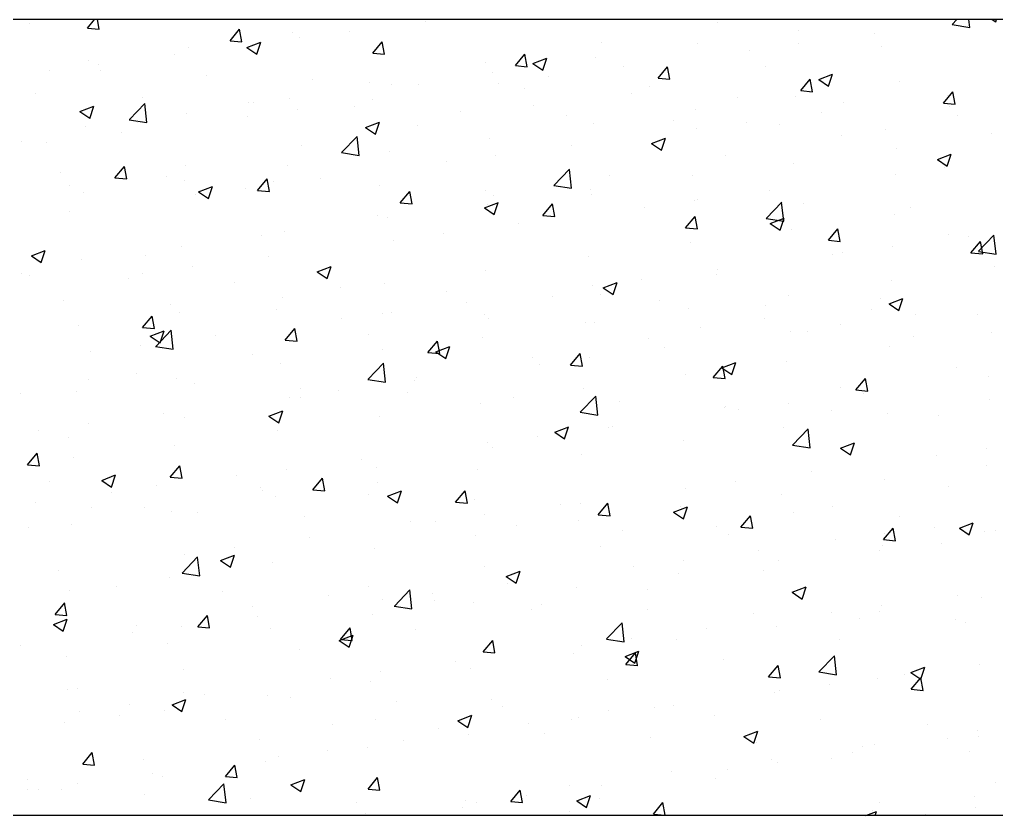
# Model space of a CAD drawing. Header units: millimetres. Extents: x 331487 to 517269, y 198509 to 399936.
# Drawn here: x 441937.5 to 442428.6, y 339696 to 340096 of the extents above; entities that cross this region are included whole.
import ezdxf

# ---------------------------------------------------------------- set-up
doc = ezdxf.new("R2010")
doc.units = ezdxf.units.MM
doc.header["$MEASUREMENT"] = 0
doc.layers.add('COLUMN', color=6, linetype='Continuous')

msp = doc.modelspace()

# ---------------------------------------------------------------- linework, layer by layer
at = {"layer": 'COLUMN'}
for p, q in [((448979.83, 340095.96), (420204.35, 340095.96)), ((448984.26, 339695.96), (420604.35, 339695.96))]:
    msp.add_line(p, q, dxfattribs=at)
at = {"layer": 'COLUMN', "color": 2, "linetype": 'Continuous'}
for p, q in [((441942.52, 340094.11), (441942.52, 340094.11)), ((441971.55, 340091.61), (441975.2, 340095.96)), ((441977.52, 340091.08), (441976.62, 340095.96)), ((442141.32, 340095.03), (442141.32, 340095.03)), ((442288.3, 340094.51), (442288.3, 340094.51)), ((442406.3, 340093.44), (442408.72, 340095.96)), ((442415.15, 340092.02), (442414.7, 340095.96)), ((442426.48, 340095.96), (442428.2, 340094.8)), ((442428.19, 340094.8), (442428.58, 340095.96)), ((441971.55, 340091.61), (441977.53, 340091.08)), ((442043.28, 340085.33), (442048.1, 340091.08)), ((442049.25, 340084.8), (442048.09, 340091.07)), ((442074.52, 340089.33), (442074.52, 340089.33)), ((442103.45, 340090.05), (442103.45, 340090.05)), ((442328.95, 340090.42), (442328.95, 340090.42)), ((442367.14, 340088.78), (442367.14, 340088.78)), ((442406.26, 340093.4), (442415.15, 340092.02)), ((442043.28, 340085.33), (442049.25, 340084.81)), ((442051.77, 340081.92), (442058.77, 340084.61)), ((442056.74, 340078.57), (442058.77, 340084.61)), ((442078.41, 340086.75), (442078.41, 340086.75)), ((442115, 340079.06), (442119.82, 340084.8)), ((442120.98, 340078.53), (442119.82, 340084.8)), ((442229.98, 340084.5), (442229.98, 340084.5)), ((442278.44, 340084.02), (442278.44, 340084.02)), ((442329.26, 340083.8), (442329.26, 340083.8)), ((442022.58, 340081.83), (442022.58, 340081.83)), ((442051.77, 340081.92), (442056.75, 340078.57)), ((442115, 340079.06), (442120.98, 340078.53)), ((442304.23, 340080.5), (442304.23, 340080.5)), ((442370.58, 340082.56), (442370.58, 340082.56)), ((441972.07, 340075.43), (441972.07, 340075.43)), ((442015.26, 340078.44), (442015.26, 340078.44)), ((442171.66, 340074.49), (442171.66, 340074.49)), ((442186.73, 340072.78), (442191.55, 340078.53)), ((442192.7, 340072.25), (442191.55, 340078.52)), ((442195.49, 340073.92), (442202.49, 340076.6)), ((442195.49, 340073.92), (442200.46, 340070.56)), ((442200.46, 340070.56), (442202.48, 340076.6)), ((442227.09, 340076.98), (442227.09, 340076.98)), ((441952.35, 340070.15), (441952.35, 340070.15)), ((441977.39, 340073.45), (441977.39, 340073.45)), ((441978.03, 340070.13), (441978.03, 340070.13)), ((442175.16, 340069.48), (442175.16, 340069.48)), ((442186.73, 340072.78), (442192.71, 340072.26)), ((442241.08, 340072.19), (442241.08, 340072.19)), ((442258.45, 340066.51), (442263.27, 340072.25)), ((442264.43, 340065.98), (442263.27, 340072.25)), ((442312.26, 340072.55), (442312.26, 340072.55)), ((442031.41, 340067.87), (442031.41, 340067.87)), ((442084.79, 340065.62), (442084.79, 340065.62)), ((442113.34, 340064.48), (442113.34, 340064.48)), ((442203.2, 340067.2), (442203.2, 340067.2)), ((442258.45, 340066.51), (442264.43, 340065.98)), ((442330.18, 340060.23), (442335, 340065.98)), ((442336.16, 340059.7), (442335, 340065.97)), ((442339.2, 340065.91), (442346.2, 340068.59)), ((442339.2, 340065.91), (442344.17, 340062.55)), ((442344.17, 340062.55), (442346.2, 340068.59)), ((442379.67, 340064.63), (442379.67, 340064.63)), ((442124.64, 340063.08), (442124.64, 340063.08)), ((442138.18, 340063.36), (442138.18, 340063.36)), ((442178.17, 340063.91), (442178.17, 340063.91)), ((442191.56, 340061.1), (442191.56, 340061.1)), ((442253.94, 340062.54), (442253.94, 340062.54)), ((442330.18, 340060.23), (442336.16, 340059.71)), ((442401.91, 340053.96), (442406.73, 340059.7)), ((442407.88, 340053.43), (442406.72, 340059.7)), ((441945.73, 340058.95), (441945.73, 340058.95)), ((441999.12, 340056.69), (441999.12, 340056.69)), ((442052.5, 340054.44), (442052.5, 340054.44)), ((442055.02, 340054.47), (442055.02, 340054.47)), ((442073.3, 340056.04), (442073.3, 340056.04)), ((442115.01, 340055.59), (442115.01, 340055.59)), ((442244.94, 340058.85), (442244.94, 340058.85)), ((442298.32, 340056.59), (442298.32, 340056.59)), ((442327.73, 340057.13), (442327.73, 340057.13)), ((442351.71, 340054.34), (442351.71, 340054.34)), ((442403.99, 340057.66), (442403.99, 340057.66)), ((441967.75, 340049.67), (441974.75, 340052.36)), ((441967.75, 340049.67), (441972.73, 340046.32)), ((441972.72, 340046.31), (441974.75, 340052.36)), ((441992.66, 340045.68), (442000.45, 340053.8)), ((442001.51, 340044.26), (442000.41, 340053.76)), ((442077.14, 340050.61), (442077.14, 340050.61)), ((442105.88, 340052.18), (442105.88, 340052.18)), ((442159.26, 340049.93), (442159.26, 340049.93)), ((442195.62, 340052.53), (442195.62, 340052.53)), ((442277.22, 340050.73), (442277.22, 340050.73)), ((442340.83, 340049.34), (442340.83, 340049.34)), ((442401.91, 340053.96), (442407.88, 340053.43)), ((442405.09, 340052.08), (442405.09, 340052.08)), ((441992.62, 340045.64), (442001.52, 340044.26)), ((441996.71, 340044.46), (441996.71, 340044.46)), ((442021.36, 340048.54), (442021.36, 340048.54)), ((442052.11, 340047.31), (442052.11, 340047.31)), ((442212.64, 340047.67), (442212.64, 340047.67)), ((442266.03, 340045.42), (442266.03, 340045.42)), ((442408.77, 340047.57), (442408.77, 340047.57)), ((441970.85, 340042.14), (441970.85, 340042.14)), ((442111.46, 340041.66), (442118.47, 340044.35)), ((442111.46, 340041.66), (442116.44, 340038.31)), ((442116.43, 340038.31), (442118.46, 340044.35)), ((442137.3, 340042.52), (442137.3, 340042.52)), ((442225.88, 340043.69), (442225.88, 340043.69)), ((442277.92, 340041.06), (442277.92, 340041.06)), ((442302.96, 340044.36), (442302.96, 340044.36)), ((442319.41, 340043.16), (442319.41, 340043.16)), ((442372.79, 340040.91), (442372.79, 340040.91)), ((441988.95, 340039), (441988.95, 340039)), ((442099.38, 340029.13), (442107.17, 340037.25)), ((442108.24, 340027.71), (442107.13, 340037.21)), ((442173.94, 340036.19), (442173.94, 340036.19)), ((442255.18, 340033.65), (442262.18, 340036.34)), ((442260.15, 340030.3), (442262.18, 340036.34)), ((442350.45, 340037.56), (442350.45, 340037.56)), ((442426.17, 340038.65), (442426.17, 340038.65)), ((441938.39, 340034.45), (441938.39, 340034.45)), ((441951.08, 340034.01), (441951.08, 340034.01)), ((442078.99, 340032.51), (442078.99, 340032.51)), ((442123.43, 340029.79), (442123.43, 340029.79)), ((442214.77, 340032.75), (442214.77, 340032.75)), ((442255.18, 340033.65), (442260.15, 340030.3)), ((442378.45, 340031.34), (442378.45, 340031.34)), ((442099.35, 340029.09), (442108.24, 340027.71)), ((442176.9, 340027.76), (442176.9, 340027.76)), ((442292.13, 340027.55), (442292.13, 340027.55)), ((442398.89, 340025.64), (442405.89, 340028.33)), ((442398.89, 340025.64), (442403.86, 340022.29)), ((442403.86, 340022.29), (442405.89, 340028.33)), ((441985.43, 340016.39), (441990.25, 340022.13)), ((441991.4, 340015.86), (441990.24, 340022.13)), ((442020.67, 340022.5), (442020.67, 340022.5)), ((442072.08, 340022.75), (442072.08, 340022.75)), ((442151.86, 340024.47), (442151.86, 340024.47)), ((442206.11, 340012.58), (442213.89, 340020.69)), ((442214.96, 340011.16), (442213.86, 340020.66)), ((442326.52, 340023.84), (442326.52, 340023.84)), ((442402.71, 340021.51), (442402.71, 340021.51)), ((441958.14, 340019.3), (441958.14, 340019.3)), ((441985.43, 340016.39), (441991.4, 340015.87)), ((442011.52, 340017.04), (442011.52, 340017.04)), ((442020.15, 340015.25), (442020.15, 340015.25)), ((442057.15, 340010.11), (442061.97, 340015.86)), ((442063.13, 340009.58), (442061.97, 340015.85)), ((442088.71, 340016.15), (442088.71, 340016.15)), ((442233.81, 340017.54), (442233.81, 340017.54)), ((442276.01, 340017.44), (442276.01, 340017.44)), ((442377.68, 340018.22), (442377.68, 340018.22)), ((441962.35, 340012.49), (441962.35, 340012.49)), ((442027.44, 340009.41), (442034.44, 340012.1)), ((442032.41, 340006.05), (442034.44, 340012.1)), ((442050.83, 340011.16), (442050.83, 340011.16)), ((442057.15, 340010.11), (442063.13, 340009.59)), ((442064.9, 340014.78), (442064.9, 340014.78)), ((442118.28, 340012.53), (442118.28, 340012.53)), ((442171.66, 340010.27), (442171.66, 340010.27)), ((442206.07, 340012.54), (442214.96, 340011.16)), ((442224.66, 340010.4), (442224.66, 340010.4)), ((441969.64, 340008.85), (441969.64, 340008.85)), ((442025.8, 340007.87), (442025.8, 340007.87)), ((442027.44, 340009.41), (442032.42, 340006.05)), ((442128.88, 340003.84), (442133.7, 340009.58)), ((442134.85, 340003.31), (442133.7, 340009.58)), ((442175.5, 340007.53), (442175.5, 340007.53)), ((442225.05, 340008.02), (442225.05, 340008.02)), ((442278.43, 340005.76), (442278.43, 340005.76)), ((442314.52, 340009.9), (442314.52, 340009.9)), ((442128.88, 340003.84), (442134.85, 340003.31)), ((442171.15, 340001.4), (442178.16, 340004.09)), ((442171.15, 340001.4), (442176.13, 339998.05)), ((442172.72, 340002.9), (442172.72, 340002.9)), ((442176.13, 339998.04), (442178.15, 340004.09)), ((442200.6, 339997.56), (442205.42, 340003.31)), ((442206.58, 339997.03), (442205.42, 340003.3)), ((442251.62, 340001.62), (442251.62, 340001.62)), ((442276.65, 340004.92), (442276.65, 340004.92)), ((442312.83, 339996.03), (442320.62, 340004.14)), ((442321.69, 339994.61), (442320.58, 340004.11)), ((442331.81, 340003.51), (442331.81, 340003.51)), ((442385.19, 340001.25), (442385.19, 340001.25)), ((441962.64, 339999.55), (441962.64, 339999.55)), ((442117.18, 339997.52), (442117.18, 339997.52)), ((442122.21, 339996.5), (442122.21, 339996.5)), ((442200.6, 339997.56), (442206.58, 339997.04)), ((442272.33, 339991.29), (442277.15, 339997.03)), ((442278.3, 339990.76), (442277.15, 339997.03)), ((442312.79, 339995.99), (442321.69, 339994.61)), ((442314.87, 339993.39), (442321.87, 339996.08)), ((442319.84, 339990.04), (442321.87, 339996.08)), ((442377.24, 339998.05), (442377.24, 339998.05)), ((442188.46, 339993.31), (442188.46, 339993.31)), ((442272.33, 339991.29), (442278.31, 339990.76)), ((442314.87, 339993.39), (442319.84, 339990.04)), ((442325.3, 339990.55), (442325.3, 339990.55)), ((442344.06, 339985.01), (442348.88, 339990.76)), ((442350.03, 339984.48), (442348.87, 339990.75)), ((442058.86, 339987.51), (442058.86, 339987.51)), ((442070.87, 339989.46), (442070.87, 339989.46)), ((442150.59, 339988.32), (442150.59, 339988.32)), ((442404.64, 339987.9), (442404.64, 339987.9)), ((442414.28, 339987.06), (442414.28, 339987.06)), ((442419.55, 339979.47), (442427.34, 339987.59)), ((442428.41, 339978.06), (442427.31, 339987.55)), ((442018.93, 339981.96), (442018.93, 339981.96)), ((442125.55, 339985.02), (442125.55, 339985.02)), ((442274.79, 339984.15), (442274.79, 339984.15)), ((442344.06, 339985.01), (442350.03, 339984.49)), ((442376.41, 339982.07), (442376.41, 339982.07)), ((442415.78, 339978.74), (442420.6, 339984.48)), ((442421.76, 339978.21), (442420.6, 339984.48)), ((441943.42, 339977.16), (441950.42, 339979.84)), ((441943.42, 339977.16), (441948.39, 339973.8)), ((441948.39, 339973.8), (441950.42, 339979.84)), ((442000.54, 339977.5), (442000.54, 339977.5)), ((442062.4, 339976.71), (442062.4, 339976.71)), ((442223.45, 339977.11), (442223.45, 339977.11)), ((442346.32, 339977.89), (442346.32, 339977.89)), ((442351.37, 339978.78), (442351.37, 339978.78)), ((442415.78, 339978.74), (442421.76, 339978.21)), ((442419.52, 339979.43), (442428.41, 339978.06)), ((441968.42, 339975.56), (441968.42, 339975.56)), ((442024.53, 339971.72), (442024.53, 339971.72)), ((442087.13, 339969.15), (442094.13, 339971.84)), ((442092.1, 339965.79), (442094.13, 339971.83)), ((442427.37, 339971.8), (442427.37, 339971.8)), ((441938.66, 339968.2), (441938.66, 339968.2)), ((441942.22, 339967.48), (441942.22, 339967.48)), ((441992.04, 339965.94), (441992.04, 339965.94)), ((441999.49, 339968.43), (441999.49, 339968.43)), ((442087.13, 339969.15), (442092.11, 339965.79)), ((442171.51, 339969.61), (442171.51, 339969.61)), ((442288, 339967.88), (442288, 339967.88)), ((442288.22, 339970.46), (442288.22, 339970.46)), ((442045.43, 339963.68), (442045.43, 339963.68)), ((442098.81, 339961.43), (442098.81, 339961.43)), ((442121, 339963.21), (442121, 339963.21)), ((442225.31, 339962.18), (442225.31, 339962.18)), ((442230.85, 339961.14), (442237.85, 339963.83)), ((442230.85, 339961.14), (442235.82, 339957.78)), ((442235.82, 339957.78), (442237.84, 339963.83)), ((442250.34, 339965.48), (442250.34, 339965.48)), ((442376.02, 339964.76), (442376.02, 339964.76)), ((442069.65, 339956.17), (442069.65, 339956.17)), ((442152.19, 339959.17), (442152.19, 339959.17)), ((442205.57, 339956.92), (442205.57, 339956.92)), ((442229.69, 339957.87), (442229.69, 339957.87)), ((442324.08, 339957.26), (442324.08, 339957.26)), ((441959.75, 339954.76), (441959.75, 339954.76)), ((442013.13, 339952.51), (442013.13, 339952.51)), ((442162.16, 339953.86), (442162.16, 339953.86)), ((442258.96, 339954.66), (442258.96, 339954.66)), ((442312.34, 339952.41), (442312.34, 339952.41)), ((442370.28, 339955.94), (442370.28, 339955.94)), ((442374.56, 339953.13), (442381.56, 339955.82)), ((442374.56, 339953.13), (442379.53, 339949.77)), ((442379.53, 339949.77), (442381.56, 339955.82)), ((441999.3, 339941.17), (442004.12, 339946.91)), ((442005.28, 339940.64), (442004.12, 339946.91)), ((442017.71, 339948.67), (442017.71, 339948.67)), ((442066.51, 339950.25), (442066.51, 339950.25)), ((442119.89, 339948), (442119.89, 339948)), ((442124.28, 339948.88), (442124.28, 339948.88)), ((442171.37, 339947.86), (442171.37, 339947.86)), ((442273.57, 339950.86), (442273.57, 339950.86)), ((442365.72, 339950.15), (442365.72, 339950.15)), ((442387.97, 339947.62), (442387.97, 339947.62)), ((442419.1, 339947.9), (442419.1, 339947.9)), ((441967.2, 339942.27), (441967.2, 339942.27)), ((442099.25, 339945.58), (442099.25, 339945.58)), ((442173.28, 339945.74), (442173.28, 339945.74)), ((442222.23, 339943.82), (442222.23, 339943.82)), ((442226.66, 339943.49), (442226.66, 339943.49)), ((442280.04, 339941.23), (442280.04, 339941.23)), ((442311.97, 339945.92), (442311.97, 339945.92)), ((442350.1, 339942.63), (442350.1, 339942.63)), ((441999.3, 339941.17), (442005.28, 339940.65)), ((442003.11, 339936.89), (442010.11, 339939.58)), ((442003.11, 339936.89), (442008.08, 339933.54)), ((442005.92, 339931.72), (442013.7, 339939.83)), ((442008.08, 339933.54), (442010.11, 339939.58)), ((442014.77, 339930.3), (442013.67, 339939.8)), ((442036.09, 339937.27), (442036.09, 339937.27)), ((442071.03, 339934.89), (442075.85, 339940.64)), ((442077, 339934.36), (442075.84, 339940.63)), ((442113.05, 339937.85), (442113.05, 339937.85)), ((442170.29, 339936.32), (442170.29, 339936.32)), ((442325.07, 339939.33), (442325.07, 339939.33)), ((442333.42, 339938.98), (442333.42, 339938.98)), ((442386.8, 339936.72), (442386.8, 339936.72)), ((442426.15, 339938.51), (442426.15, 339938.51)), ((441998.22, 339932.28), (441998.22, 339932.28)), ((442005.88, 339931.68), (442014.77, 339930.3)), ((442071.03, 339934.89), (442077, 339934.37)), ((442142.75, 339928.62), (442147.57, 339934.36)), ((442146.82, 339928.89), (442153.82, 339931.57)), ((442148.73, 339928.09), (442147.57, 339934.36)), ((442151.79, 339925.53), (442153.82, 339931.57)), ((442253.65, 339935.91), (442253.65, 339935.91)), ((442374.81, 339931.47), (442374.81, 339931.47)), ((441973.19, 339928.99), (441973.19, 339928.99)), ((442054.73, 339927.84), (442054.73, 339927.84)), ((442119.78, 339929.92), (442119.78, 339929.92)), ((442142.75, 339928.62), (442148.73, 339928.1)), ((442146.82, 339928.89), (442151.8, 339925.53)), ((442214.48, 339922.34), (442219.3, 339928.09)), ((442220.45, 339921.81), (442219.3, 339928.08)), ((442261.91, 339931.02), (442261.91, 339931.02)), ((442068.44, 339922.88), (442068.44, 339922.88)), ((442112.64, 339915.17), (442120.43, 339923.28)), ((442121.5, 339913.75), (442120.39, 339923.25)), ((442195.33, 339925.9), (442195.33, 339925.9)), ((442199, 339922.74), (442199, 339922.74)), ((442214.48, 339922.34), (442220.46, 339921.82)), ((442224.04, 339926.03), (442224.04, 339926.03)), ((442286.2, 339916.07), (442291.03, 339921.81)), ((442290.54, 339920.88), (442297.54, 339923.56)), ((442292.18, 339915.54), (442291.02, 339921.81)), ((442295.51, 339917.52), (442297.53, 339923.56)), ((442322.87, 339923.98), (442322.87, 339923.98)), ((441996.41, 339917.83), (441996.41, 339917.83)), ((442272.36, 339917.57), (442272.36, 339917.57)), ((442290.54, 339920.88), (442295.51, 339917.52)), ((442408.47, 339920.94), (442408.47, 339920.94)), ((441972.15, 339915.11), (441972.15, 339915.11)), ((442016.5, 339915.38), (442016.5, 339915.38)), ((442025.53, 339912.85), (442025.53, 339912.85)), ((442112.6, 339915.13), (442121.5, 339913.75)), ((442135.85, 339914.42), (442135.85, 339914.42)), ((442137.01, 339915.89), (442137.01, 339915.89)), ((442286.2, 339916.07), (442292.18, 339915.55)), ((442357.93, 339909.79), (442362.75, 339915.54)), ((442363.91, 339909.26), (442362.75, 339915.53)), ((442424.82, 339916.49), (442424.82, 339916.49)), ((441938.09, 339907.82), (441938.09, 339907.82)), ((441965.99, 339908.98), (441965.99, 339908.98)), ((442078.91, 339910.6), (442078.91, 339910.6)), ((442097.97, 339909.44), (442097.97, 339909.44)), ((442132.3, 339908.34), (442132.3, 339908.34)), ((442221.01, 339910.53), (442221.01, 339910.53)), ((442350.16, 339910.93), (442350.16, 339910.93)), ((442357.93, 339909.79), (442363.91, 339909.27)), ((442361.67, 339908.18), (442361.67, 339908.18)), ((442072.94, 339906.14), (442072.94, 339906.14)), ((442078.69, 339905.88), (442078.69, 339905.88)), ((442169.08, 339903.03), (442169.08, 339903.03)), ((442185.68, 339906.09), (442185.68, 339906.09)), ((442219.36, 339898.61), (442227.15, 339906.73)), ((442228.22, 339897.2), (442227.12, 339906.69)), ((442239.06, 339903.83), (442239.06, 339903.83)), ((442323.79, 339903.19), (442323.79, 339903.19)), ((442424.93, 339905.22), (442424.93, 339905.22)), ((442009.79, 339897.83), (442009.79, 339897.83)), ((442062.8, 339896.63), (442069.8, 339899.32)), ((442067.77, 339893.28), (442069.8, 339899.32)), ((442219.33, 339898.57), (442228.22, 339897.2)), ((442291.84, 339900.92), (442291.84, 339900.92)), ((442292.44, 339901.58), (442292.44, 339901.58)), ((442298.76, 339899.89), (442298.76, 339899.89)), ((442345.82, 339899.32), (442345.82, 339899.32)), ((442373.59, 339898.18), (442373.59, 339898.18)), ((442399.21, 339897.07), (442399.21, 339897.07)), ((441971.91, 339892.84), (441971.91, 339892.84)), ((442020.37, 339895.87), (442020.37, 339895.87)), ((442062.8, 339896.63), (442067.77, 339893.28)), ((442118.56, 339896.63), (442118.56, 339896.63)), ((441946.88, 339889.55), (441946.88, 339889.55)), ((442067.22, 339889.59), (442067.22, 339889.59)), ((442206.51, 339888.62), (442213.52, 339891.31)), ((442206.51, 339888.62), (442211.49, 339885.27)), ((442211.48, 339885.27), (442213.51, 339891.31)), ((442233.52, 339890.91), (442233.52, 339890.91)), ((442235.6, 339891.58), (442235.6, 339891.58)), ((442321.65, 339890.69), (442321.65, 339890.69)), ((442326.09, 339882.06), (442333.88, 339890.18)), ((442334.94, 339880.64), (442333.84, 339890.14)), ((441962.05, 339885.86), (441962.05, 339885.86)), ((442172.7, 339883.3), (442172.7, 339883.3)), ((442197.73, 339886.59), (442197.73, 339886.59)), ((442271.14, 339884.28), (442271.14, 339884.28)), ((442350.23, 339880.61), (442357.23, 339883.3)), ((442355.2, 339877.26), (442357.22, 339883.3)), ((441941.45, 339872.22), (441946.27, 339877.97)), ((441947.42, 339871.7), (441946.27, 339877.96)), ((442015.28, 339882.09), (442015.28, 339882.09)), ((442175.2, 339880.9), (442175.2, 339880.9)), ((442326.05, 339882.02), (442334.95, 339880.64)), ((442350.23, 339880.61), (442355.2, 339877.26)), ((442423.55, 339880.34), (442423.55, 339880.34)), ((441964.77, 339875.69), (441964.77, 339875.69)), ((442109.54, 339874.98), (442109.54, 339874.98)), ((442219.8, 339877.24), (442219.8, 339877.24)), ((442398.51, 339877.05), (442398.51, 339877.05)), ((441941.45, 339872.22), (441947.43, 339871.7)), ((442013.18, 339865.95), (442018, 339871.69)), ((442019.15, 339865.42), (442017.99, 339871.69)), ((442071.67, 339870), (442071.67, 339870)), ((442116.88, 339870.89), (442116.88, 339870.89)), ((442167.86, 339869.75), (442167.86, 339869.75)), ((442335.36, 339868.73), (442335.36, 339868.73)), ((442423.72, 339871.94), (442423.72, 339871.94)), ((441952.68, 339864.01), (441952.68, 339864.01)), ((441978.78, 339864.38), (441985.78, 339867.07)), ((441978.78, 339864.38), (441983.75, 339861.02)), ((441983.75, 339861.02), (441985.78, 339867.07)), ((442013.18, 339865.95), (442019.15, 339865.43)), ((442046.63, 339866.7), (442046.63, 339866.7)), ((442084.9, 339859.67), (442089.72, 339865.42)), ((442090.88, 339859.15), (442089.72, 339865.41)), ((442117.35, 339863.34), (442117.35, 339863.34)), ((442297.49, 339863.75), (442297.49, 339863.75)), ((442372.37, 339864.89), (442372.37, 339864.89)), ((441983.48, 339858.39), (441983.48, 339858.39)), ((442006.06, 339861.75), (442006.06, 339861.75)), ((442058.56, 339860.88), (442058.56, 339860.88)), ((442059.44, 339859.5), (442059.44, 339859.5)), ((442084.9, 339859.67), (442090.88, 339859.15)), ((442122.49, 339856.37), (442129.49, 339859.06)), ((442127.46, 339853.01), (442129.49, 339859.06)), ((442156.63, 339853.4), (442161.45, 339859.14)), ((442162.6, 339852.87), (442161.45, 339859.14)), ((442272.45, 339860.45), (442272.45, 339860.45)), ((442404.35, 339861.27), (442404.35, 339861.27)), ((441945.61, 339853.4), (441945.61, 339853.4)), ((442066, 339856.3), (442066, 339856.3)), ((442112.82, 339857.24), (442112.82, 339857.24)), ((442122.49, 339856.37), (442127.47, 339853.02)), ((442156.63, 339853.4), (442162.6, 339852.88)), ((442166.2, 339854.99), (442166.2, 339854.99)), ((442228.35, 339847.12), (442233.17, 339852.87)), ((442234.33, 339846.6), (442233.17, 339852.86)), ((442320.44, 339857.4), (442320.44, 339857.4)), ((441973.76, 339850.58), (441973.76, 339850.58)), ((442000.24, 339850.87), (442000.24, 339850.87)), ((442014.07, 339848.8), (442014.07, 339848.8)), ((442027.14, 339848.32), (442027.14, 339848.32)), ((442209.3, 339852.14), (442209.3, 339852.14)), ((442219.59, 339852.73), (442219.59, 339852.73)), ((442266.2, 339848.36), (442273.21, 339851.05)), ((442266.2, 339848.36), (442271.18, 339845.01)), ((442269.93, 339850.99), (442269.93, 339850.99)), ((442271.18, 339845.01), (442273.2, 339851.05)), ((442272.97, 339850.48), (442272.97, 339850.48)), ((442326.35, 339848.22), (442326.35, 339848.22)), ((442346.03, 339851.26), (442346.03, 339851.26)), ((442080.52, 339846.07), (442080.52, 339846.07)), ((442133.91, 339843.81), (442133.91, 339843.81)), ((442146.39, 339843.86), (442146.39, 339843.86)), ((442171.42, 339847.15), (442171.42, 339847.15)), ((442218.58, 339843.95), (442218.58, 339843.95)), ((442228.35, 339847.12), (442234.33, 339846.6)), ((442300.08, 339840.85), (442304.9, 339846.59)), ((442306.05, 339840.32), (442304.9, 339846.59)), ((442379.73, 339845.97), (442379.73, 339845.97)), ((442409.92, 339840.35), (442416.92, 339843.04)), ((442414.89, 339837), (442416.92, 339843.04)), ((441941.93, 339840.86), (441941.93, 339840.86)), ((441963.56, 339842.4), (441963.56, 339842.4)), ((442187.29, 339841.56), (442187.29, 339841.56)), ((442240.67, 339839.3), (442240.67, 339839.3)), ((442287.71, 339841.25), (442287.71, 339841.25)), ((442300.08, 339840.85), (442306.06, 339840.33)), ((442371.81, 339834.57), (442376.63, 339840.32)), ((442377.78, 339834.04), (442376.62, 339840.31)), ((442397.24, 339840.9), (442397.24, 339840.9)), ((442409.92, 339840.35), (442414.89, 339837)), ((442422.5, 339838.65), (442422.5, 339838.65)), ((442428.31, 339839.32), (442428.31, 339839.32)), ((442083.23, 339835.54), (442083.23, 339835.54)), ((442166.64, 339836.46), (442166.64, 339836.46)), ((442294.05, 339837.04), (442294.05, 339837.04)), ((442347.44, 339834.79), (442347.44, 339834.79)), ((442371.81, 339834.57), (442377.78, 339834.05)), ((442372.21, 339837.61), (442372.21, 339837.61)), ((442045.36, 339830.56), (442045.36, 339830.56)), ((442116.13, 339830.05), (442116.13, 339830.05)), ((442229.39, 339831.24), (442229.39, 339831.24)), ((442309.05, 339829.29), (442309.05, 339829.29)), ((442369.99, 339829.31), (442369.99, 339829.31)), ((442371.16, 339831.6), (442371.16, 339831.6)), ((442400.82, 339832.53), (442400.82, 339832.53)), ((442019.17, 339817.75), (442026.96, 339825.87)), ((442020.33, 339827.26), (442020.33, 339827.26)), ((442028.03, 339816.34), (442026.93, 339825.83)), ((442038.47, 339824.12), (442045.47, 339826.81)), ((442038.47, 339824.12), (442043.44, 339820.76)), ((442043.44, 339820.76), (442045.47, 339826.8)), ((442271.18, 339824.31), (442271.18, 339824.31)), ((442319.22, 339824.11), (442319.22, 339824.11)), ((441957.17, 339818.94), (441957.17, 339818.94)), ((442064.79, 339823.01), (442064.79, 339823.01)), ((442171.07, 339821.23), (442171.07, 339821.23)), ((442182.18, 339816.11), (442189.18, 339818.8)), ((442187.15, 339812.75), (442189.18, 339818.8)), ((442246.14, 339821.01), (442246.14, 339821.01)), ((442311.67, 339819.3), (442311.67, 339819.3)), ((442012.85, 339815.52), (442012.85, 339815.52)), ((442019.14, 339817.72), (442028.03, 339816.34)), ((442182.18, 339816.11), (442187.16, 339812.75)), ((442268.71, 339817.71), (442268.71, 339817.71)), ((441962.34, 339809.11), (441962.34, 339809.11)), ((441986.16, 339810.92), (441986.16, 339810.92)), ((442039.54, 339808.67), (442039.54, 339808.67)), ((442112.75, 339811.22), (442112.75, 339811.22)), ((442125.9, 339801.2), (442133.69, 339809.32)), ((442134.75, 339799.78), (442133.65, 339809.28)), ((442182.99, 339812.7), (442182.99, 339812.7)), ((442217.37, 339810.66), (442217.37, 339810.66)), ((442253.35, 339809.29), (442253.35, 339809.29)), ((442325.89, 339808.1), (442332.9, 339810.79)), ((442330.87, 339804.74), (442332.89, 339810.79)), ((442092.93, 339806.41), (442092.93, 339806.41)), ((442120.08, 339804.41), (442120.08, 339804.41)), ((442145.12, 339807.71), (442145.12, 339807.71)), ((442146.31, 339804.16), (442146.31, 339804.16)), ((442325.9, 339808.1), (442330.87, 339804.74)), ((442408.81, 339806.45), (442408.81, 339806.45)), ((442421.29, 339805.36), (442421.29, 339805.36)), ((441955.32, 339797.01), (441960.15, 339802.75)), ((441961.3, 339796.48), (441960.14, 339802.75)), ((442054.43, 339801.21), (442054.43, 339801.21)), ((442125.86, 339801.16), (442134.75, 339799.78)), ((442165.43, 339803.17), (442165.43, 339803.17)), ((442195.03, 339799.27), (442195.03, 339799.27)), ((442199.69, 339801.9), (442199.69, 339801.9)), ((442253.07, 339799.65), (442253.07, 339799.65)), ((442370.93, 339801.46), (442370.93, 339801.46)), ((441954.45, 339791.86), (441961.45, 339794.55)), ((441955.32, 339797.01), (441961.3, 339796.48)), ((441959.42, 339788.51), (441961.45, 339794.55)), ((442027.05, 339790.73), (442031.87, 339796.48)), ((442033.03, 339790.2), (442031.87, 339796.47)), ((442056.93, 339796.1), (442056.93, 339796.1)), ((442114.92, 339796.76), (442114.92, 339796.76)), ((442306.46, 339797.39), (442306.46, 339797.39)), ((442345.9, 339798.17), (442345.9, 339798.17)), ((442359.84, 339795.14), (442359.84, 339795.14)), ((442369.94, 339798.32), (442369.94, 339798.32)), ((442408.18, 339794.31), (442408.18, 339794.31)), ((441954.45, 339791.86), (441959.42, 339788.51)), ((441996.12, 339791.2), (441996.12, 339791.2)), ((442019.05, 339791.11), (442019.05, 339791.11)), ((442027.05, 339790.73), (442033.03, 339790.21)), ((442063.57, 339789.72), (442063.57, 339789.72)), ((442098.78, 339784.46), (442103.6, 339790.2)), ((442104.75, 339783.93), (442103.6, 339790.19)), ((442136.71, 339789.26), (442136.71, 339789.26)), ((442232.62, 339784.65), (442240.41, 339792.77)), ((442241.48, 339783.23), (442240.37, 339792.73)), ((442282.74, 339789.85), (442282.74, 339789.85)), ((442318, 339790.82), (442318, 339790.82)), ((442413.22, 339792.88), (442413.22, 339792.88)), ((441994.02, 339787.82), (441994.02, 339787.82)), ((442098.16, 339783.86), (442105.16, 339786.54)), ((442098.78, 339784.46), (442104.75, 339783.93)), ((442103.13, 339780.5), (442105.16, 339786.54)), ((442232.59, 339784.61), (442241.48, 339783.23)), ((442244.87, 339784.87), (442244.87, 339784.87)), ((442267.49, 339784.42), (442267.49, 339784.42)), ((442349.86, 339784.3), (442349.86, 339784.3)), ((441937.8, 339781.19), (441937.8, 339781.19)), ((442011.63, 339782.23), (442011.63, 339782.23)), ((442078.4, 339779.25), (442078.4, 339779.25)), ((442098.16, 339783.86), (442103.13, 339780.5)), ((442170.5, 339778.18), (442175.32, 339783.93)), ((442176.48, 339777.65), (442175.32, 339783.92)), ((442219.84, 339781.57), (442219.84, 339781.57)), ((441961.12, 339775.82), (441961.12, 339775.82)), ((442170.5, 339778.18), (442176.48, 339777.66)), ((442216.15, 339777.37), (442216.15, 339777.37)), ((442241.87, 339775.85), (442248.87, 339778.53)), ((442241.87, 339775.85), (442246.85, 339772.49)), ((442242.23, 339771.9), (442247.05, 339777.65)), ((442246.84, 339772.49), (442248.87, 339778.53)), ((442248.2, 339771.38), (442247.05, 339777.64)), ((442291.54, 339774.29), (442291.54, 339774.29)), ((442339.35, 339768.1), (442347.13, 339776.22)), ((442348.2, 339766.68), (442347.1, 339776.18)), ((442156.68, 339773.26), (442156.68, 339773.26)), ((442164.21, 339769.88), (442164.21, 339769.88)), ((442242.23, 339771.9), (442248.21, 339771.38)), ((442313.95, 339765.63), (442318.78, 339771.37)), ((442319.93, 339765.1), (442318.77, 339771.37)), ((442385.59, 339767.84), (442392.59, 339770.53)), ((442390.56, 339764.48), (442392.58, 339770.52)), ((442420.07, 339772.07), (442420.07, 339772.07)), ((442020.08, 339769.24), (442020.08, 339769.24)), ((442093.78, 339764.97), (442093.78, 339764.97)), ((442118.81, 339768.27), (442118.81, 339768.27)), ((442313.95, 339765.63), (442319.93, 339765.11)), ((442339.31, 339768.06), (442348.2, 339766.68)), ((442368.73, 339765.03), (442368.73, 339765.03)), ((442382.5, 339767.01), (442382.5, 339767.01)), ((442385.59, 339767.84), (442390.56, 339764.48)), ((442385.68, 339759.35), (442390.5, 339765.1)), ((442391.66, 339758.83), (442390.5, 339765.09)), ((441966.69, 339759.82), (441966.69, 339759.82)), ((442113.7, 339763.48), (442113.7, 339763.48)), ((442233.22, 339764.28), (442233.22, 339764.28)), ((442344.63, 339762.02), (442344.63, 339762.02)), ((441961.76, 339759.23), (441961.76, 339759.23)), ((442020.07, 339757.57), (442020.07, 339757.57)), ((442030.62, 339756.66), (442030.62, 339756.66)), ((442062.36, 339756.43), (442062.36, 339756.43)), ((442073.45, 339755.31), (442073.45, 339755.31)), ((442316.79, 339757.53), (442316.79, 339757.53)), ((442319.59, 339758.73), (442319.59, 339758.73)), ((442385.68, 339759.35), (442391.66, 339758.83)), ((441992.75, 339751.67), (441992.75, 339751.67)), ((442014.14, 339751.6), (442021.14, 339754.29)), ((442014.14, 339751.6), (442019.11, 339748.25)), ((442019.11, 339748.25), (442021.14, 339754.29)), ((442126.84, 339753.06), (442126.84, 339753.06)), ((442174.91, 339754.27), (442174.91, 339754.27)), ((442180.22, 339750.8), (442180.22, 339750.8)), ((442256.44, 339750.41), (442256.44, 339750.41)), ((442266.28, 339751.13), (442266.28, 339751.13)), ((441967.71, 339748.38), (441967.71, 339748.38)), ((441987.77, 339746.39), (441987.77, 339746.39)), ((442010.42, 339748.94), (442010.42, 339748.94)), ((442157.85, 339743.59), (442164.85, 339746.28)), ((442162.82, 339740.24), (442164.85, 339746.28)), ((442218.56, 339745.42), (442218.56, 339745.42)), ((442233.6, 339748.55), (442233.6, 339748.55)), ((442286.98, 339746.29), (442286.98, 339746.29)), ((441959.91, 339742.53), (441959.91, 339742.53)), ((442041.16, 339744.14), (442041.16, 339744.14)), ((442094.54, 339741.88), (442094.54, 339741.88)), ((442116.59, 339744.26), (442116.59, 339744.26)), ((442157.85, 339743.59), (442162.82, 339740.24)), ((442193.53, 339742.13), (442193.53, 339742.13)), ((442214.93, 339744.09), (442214.93, 339744.09)), ((442340.36, 339744.04), (442340.36, 339744.04)), ((442393.75, 339741.78), (442393.75, 339741.78)), ((442147.92, 339739.63), (442147.92, 339739.63)), ((442163, 339736.59), (442163, 339736.59)), ((442201.3, 339737.37), (442201.3, 339737.37)), ((442254.68, 339735.11), (442254.68, 339735.11)), ((442301.56, 339735.58), (442308.57, 339738.27)), ((442301.56, 339735.58), (442306.54, 339732.23)), ((442306.53, 339732.23), (442308.56, 339738.27)), ((442418.85, 339738.78), (442418.85, 339738.78)), ((442419.35, 339735.88), (442419.35, 339735.88)), ((442058.27, 339734.25), (442058.27, 339734.25)), ((442112.48, 339730.19), (442112.48, 339730.19)), ((442130.38, 339733.81), (442130.38, 339733.81)), ((442308.07, 339732.86), (442308.07, 339732.86)), ((442361.45, 339730.6), (442361.45, 339730.6)), ((442367.51, 339731.74), (442367.51, 339731.74)), ((442404.05, 339734.64), (442404.05, 339734.64)), ((441969.2, 339721.79), (441974.02, 339727.53)), ((441975.17, 339721.26), (441974.02, 339727.53)), ((442067.47, 339725.53), (442067.47, 339725.53)), ((442092.5, 339728.83), (442092.5, 339728.83)), ((442356.19, 339727.57), (442356.19, 339727.57)), ((442414.83, 339728.35), (442414.83, 339728.35)), ((441969.2, 339721.79), (441975.18, 339721.26)), ((441999.95, 339724.24), (441999.95, 339724.24)), ((442040.93, 339715.51), (442045.75, 339721.26)), ((442046.9, 339714.98), (442045.74, 339721.25)), ((442061.14, 339723.15), (442061.14, 339723.15)), ((442315.57, 339724.24), (442315.57, 339724.24)), ((442318.32, 339722.58), (442318.32, 339722.58)), ((442345.73, 339724.63), (442345.73, 339724.63)), ((442004.31, 339717.22), (442004.31, 339717.22)), ((442009.2, 339715.65), (442009.2, 339715.65)), ((442040.93, 339715.51), (442046.9, 339714.99)), ((442265.06, 339717.84), (442265.06, 339717.84)), ((442293.29, 339719.28), (442293.29, 339719.28)), ((441941.63, 339714.23), (441941.63, 339714.23)), ((441966.44, 339712.23), (441966.44, 339712.23)), ((442032.43, 339703.79), (442040.22, 339711.91)), ((442041.29, 339702.37), (442040.18, 339711.87)), ((442073.83, 339711.34), (442080.83, 339714.03)), ((442073.83, 339711.34), (442078.8, 339707.99)), ((442078.8, 339707.98), (442080.83, 339714.03)), ((442112.65, 339709.24), (442117.47, 339714.98)), ((442118.63, 339708.71), (442117.47, 339714.98)), ((442213.72, 339710.8), (442213.72, 339710.8)), ((442230.13, 339710.97), (442230.13, 339710.97)), ((442287.41, 339714.62), (442287.41, 339714.62)), ((442428.01, 339712.69), (442428.01, 339712.69)), ((441941.41, 339708.94), (441941.41, 339708.94)), ((441946.79, 339708.99), (441946.79, 339708.99)), ((441958.69, 339709.25), (441958.69, 339709.25)), ((442000.18, 339706.74), (442000.18, 339706.74)), ((442112.65, 339709.24), (442118.63, 339708.71)), ((442184.38, 339702.96), (442189.2, 339708.71)), ((442190.35, 339702.43), (442189.2, 339708.7)), ((442192.26, 339705.98), (442192.26, 339705.98)), ((442217.54, 339703.33), (442224.54, 339706.02)), ((442222.51, 339699.98), (442224.54, 339706.02)), ((442032.4, 339703.75), (442041.29, 339702.37)), ((442053.56, 339704.48), (442053.56, 339704.48)), ((442106.94, 339702.23), (442106.94, 339702.23)), ((442161.78, 339703.3), (442161.78, 339703.3)), ((442167.22, 339702.69), (442167.22, 339702.69)), ((442184.38, 339702.96), (442190.35, 339702.44)), ((442217.54, 339703.33), (442222.52, 339699.98)), ((442229.1, 339704.61), (442229.1, 339704.61)), ((442256.1, 339696.69), (442260.92, 339702.43)), ((442262.08, 339696.16), (442260.92, 339702.42)), ((442369.69, 339702.68), (442369.69, 339702.68)), ((442417.64, 339705.49), (442417.64, 339705.49)), ((442111.27, 339696.9), (442111.27, 339696.9)), ((442160.32, 339699.97), (442160.32, 339699.97)), ((442213.71, 339697.72), (442213.71, 339697.72)), ((442256.1, 339696.69), (442262.08, 339696.16)), ((442332.49, 339695.96), (442332.65, 339696.16)), ((442332.68, 339695.96), (442332.65, 339696.15)), ((442362.91, 339695.96), (442368.26, 339698.01)), ((442366.29, 339698.45), (442366.29, 339698.45)), ((442367.56, 339695.96), (442368.25, 339698.01)), ((442393.04, 339696.44), (442393.04, 339696.44)), ((442418.08, 339699.74), (442418.08, 339699.74))]:
    msp.add_line(p, q, dxfattribs=at)

doc.saveas('drawing.dxf')
